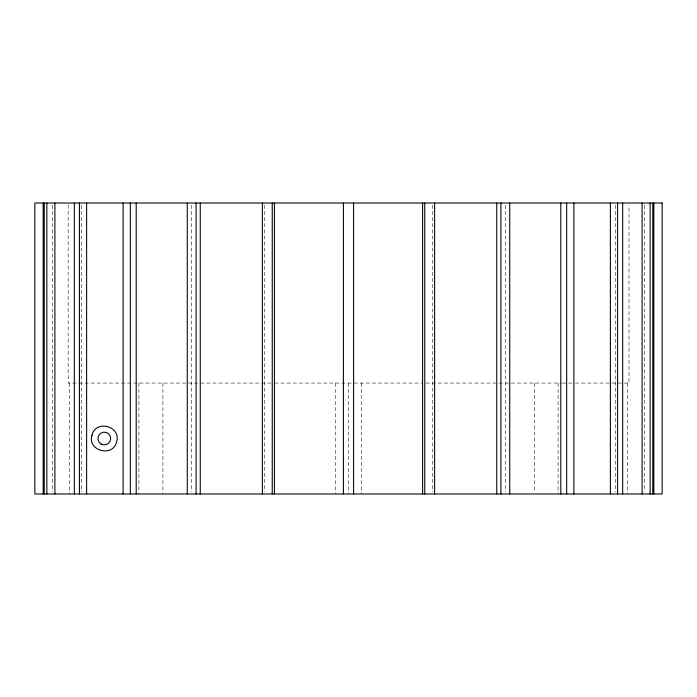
<?xml version="1.0" encoding="UTF-8"?>
<svg xmlns="http://www.w3.org/2000/svg" width="697" height="697" viewBox="0 0 697 697"><rect width="100%" height="100%" fill="white"/><g stroke="black" fill="none" stroke-linecap="round" stroke-linejoin="round"><path stroke-width="0.52" stroke-dasharray="3.48 2.61" d="M271.055 383.062L68.167 383.062L68.167 203.019M274.818 383.062L422.182 383.062M425.945 383.062L561.338 383.062M562.418 383.062L574.319 383.062M575.4 383.062L622.996 383.062M624.076 383.062L628.999 383.062L628.999 205.188M644.742 205.188L644.742 491.812M627.317 383.062L627.317 493.981M615.468 205.188L615.468 491.812M558.088 383.062L558.088 493.981M534.268 383.062L534.268 491.812M505.578 205.188L505.578 491.812M432.454 205.188L432.454 491.812M361.246 383.062L361.246 493.981M348.5 383.062L348.5 493.981M335.754 383.062L335.754 493.981M264.546 205.188L264.546 491.812M191.422 205.188L191.422 491.812M162.898 383.062L162.898 493.981M138.912 383.062L138.912 493.981M81.532 205.188L81.532 491.812M69.683 383.062L69.683 493.981M52.258 205.188L52.258 491.812"/><path stroke-width="1.05" d="M653.83 203.019L653.83 493.981M652.784 203.019L652.784 493.981M650.144 203.019L650.144 493.981M642.103 203.019L642.103 493.981M622.682 203.019L622.682 493.981M617.577 203.019L617.577 493.981M610.372 203.019L610.372 493.981M573.892 203.019L573.892 493.981M566.678 203.019L566.678 493.981M560.797 203.019L560.797 493.981M509.742 203.019L509.742 493.981M500.908 203.019L500.908 493.981M496.752 203.019L496.752 493.981M434.606 203.019L434.606 493.981M424.752 203.019L424.752 493.981M422.6 203.019L422.6 493.981M353.597 203.019L353.597 493.981M343.403 203.019L343.403 493.981M274.4 203.019L274.4 493.981M272.248 203.019L272.248 493.981M262.394 203.019L262.394 493.981M200.248 203.019L200.248 493.981M196.092 203.019L196.092 493.981M187.258 203.019L187.258 493.981M136.203 203.019L136.203 493.981M130.322 203.019L130.322 493.981M123.108 203.019L123.108 493.981M86.628 203.019L86.628 493.981M79.423 203.019L79.423 493.981M74.318 203.019L74.318 493.981M54.897 203.019L54.897 493.981M46.856 203.019L46.856 493.981M44.216 203.019L44.216 493.981M43.17 203.019L43.17 493.981M91.978 435.224C87.142 450.881 112.966 457.798 116.608 441.82C121.452 426.163 95.62 419.245 91.978 435.224M662.15 203.019L34.85 203.019L34.85 493.981L662.15 493.981L662.15 203.019M101.109 444.041A6.378 6.378 0 0 0 110.666 438.518A6.378 6.378 0 0 0 101.109 433.003A6.378 6.378 0 0 0 101.109 444.041"/></g></svg>
